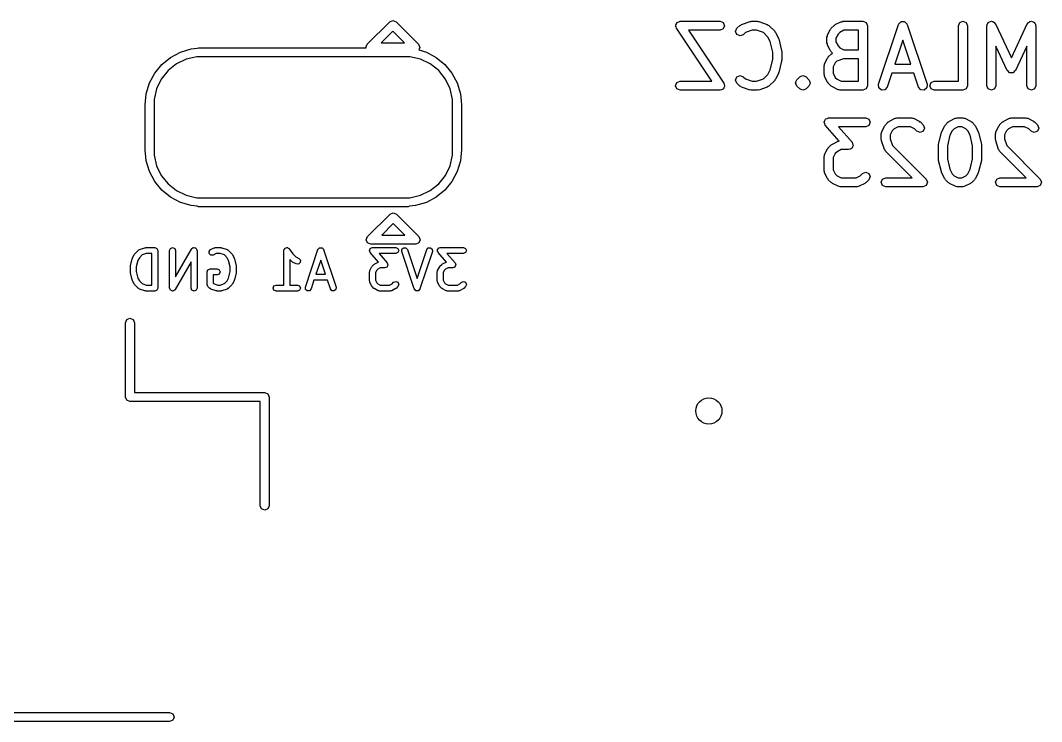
# Model space of a CAD drawing. Extents: x 3.9 to 4.98, y -3.16 to -2.45.
# Drawn here: x 4.438 to 4.975, y -3.163 to -2.795 of the extents above; entities that cross this region are included whole.
import ezdxf

# ---------------------------------------------------------------- set-up
doc = ezdxf.new("R2010")
doc.units = 0
doc.header["$MEASUREMENT"] = 0
doc.layers.add('BLACK', color=7, linetype='CONTINUOUS')

msp = doc.modelspace()

# ---------------------------------------------------------------- linework, layer by layer
at = {"layer": 'BLACK', "linetype": 'CONTINUOUS'}
for p, q in [((4.62058, -2.80738), (4.63239, -2.79557)), ((4.63239, -2.79557), (4.63406, -2.79488)), ((4.63406, -2.79488), (4.63573, -2.79557)), ((4.63573, -2.79557), (4.64754, -2.80738)), ((4.78255, -2.7977), (4.78265, -2.79747)), ((4.78282, -2.79833), (4.78255, -2.7977)), ((4.7826, -2.79723), (4.78298, -2.79666)), ((4.78265, -2.79747), (4.7826, -2.79723)), ((4.78295, -2.79901), (4.78282, -2.79833)), ((4.8015, -2.82683), (4.78295, -2.79901)), ((4.78298, -2.79666), (4.78325, -2.79602)), ((4.78325, -2.79602), (4.78347, -2.79593)), ((4.78347, -2.79593), (4.78361, -2.79573)), ((4.78361, -2.79573), (4.78428, -2.7956)), ((4.78428, -2.7956), (4.78492, -2.79533)), ((4.78492, -2.79533), (4.80591, -2.79533)), ((4.80591, -2.79533), (4.80758, -2.79602)), ((4.80758, -2.79937), (4.80591, -2.80006)), ((4.80758, -2.79602), (4.80828, -2.7977)), ((4.80828, -2.7977), (4.80758, -2.79937)), ((4.81405, -2.80069), (4.81474, -2.79902)), ((4.81474, -2.79902), (4.81624, -2.79752)), ((4.81624, -2.79752), (4.81675, -2.79731)), ((4.81675, -2.79731), (4.81716, -2.79695)), ((4.81716, -2.79695), (4.82166, -2.79545)), ((4.82166, -2.79545), (4.82205, -2.79548)), ((4.82205, -2.79548), (4.82241, -2.79533)), ((4.82241, -2.79533), (4.82541, -2.79533)), ((4.82541, -2.79533), (4.82577, -2.79548)), ((4.82577, -2.79548), (4.82616, -2.79545)), ((4.82616, -2.79545), (4.83066, -2.79695)), ((4.83066, -2.79695), (4.83107, -2.79731)), ((4.83107, -2.79731), (4.83158, -2.79752)), ((4.83158, -2.79752), (4.83458, -2.80052)), ((4.86229, -2.80264), (4.86379, -2.79964)), ((4.86379, -2.79964), (4.86409, -2.79938)), ((4.86409, -2.79938), (4.86424, -2.79902)), ((4.86424, -2.79902), (4.86574, -2.79752)), ((4.86574, -2.79752), (4.86609, -2.79738)), ((4.86609, -2.79738), (4.86635, -2.79708)), ((4.86635, -2.79708), (4.86935, -2.79558)), ((4.86935, -2.79558), (4.8699, -2.79554)), ((4.8699, -2.79554), (4.87041, -2.79533)), ((4.87041, -2.79533), (4.8809, -2.79533)), ((4.8809, -2.79533), (4.88257, -2.79602)), ((4.88257, -2.79602), (4.88327, -2.7977)), ((4.88327, -2.7977), (4.88327, -2.82919)), ((4.88916, -2.82844), (4.89966, -2.79695)), ((4.89966, -2.79695), (4.89978, -2.79681)), ((4.89978, -2.79681), (4.89979, -2.79664)), ((4.89979, -2.79664), (4.90035, -2.79615)), ((4.90035, -2.79615), (4.90084, -2.79558)), ((4.90084, -2.79558), (4.90102, -2.79557)), ((4.90102, -2.79557), (4.90115, -2.79545)), ((4.90115, -2.79545), (4.9019, -2.79551)), ((4.9019, -2.79551), (4.90265, -2.79545)), ((4.90265, -2.79545), (4.90278, -2.79557)), ((4.90278, -2.79557), (4.90296, -2.79558)), ((4.90296, -2.79558), (4.90345, -2.79615)), ((4.90345, -2.79615), (4.90401, -2.79664)), ((4.90401, -2.79664), (4.90403, -2.79681)), ((4.90403, -2.79681), (4.90414, -2.79695)), ((4.90414, -2.79695), (4.91464, -2.82844)), ((4.93104, -2.7977), (4.93173, -2.79602)), ((4.93104, -2.82683), (4.93104, -2.7977)), ((4.93173, -2.79602), (4.9334, -2.79533)), ((4.9334, -2.79533), (4.93507, -2.79602)), ((4.93507, -2.79602), (4.93576, -2.7977)), ((4.93576, -2.7977), (4.93576, -2.82919)), ((4.94603, -2.7977), (4.94619, -2.79731)), ((4.94603, -2.82919), (4.94603, -2.7977)), ((4.94618, -2.79689), (4.94653, -2.7965)), ((4.94619, -2.79731), (4.94618, -2.79689)), ((4.94653, -2.7965), (4.94673, -2.79602)), ((4.94673, -2.79602), (4.94711, -2.79586)), ((4.94711, -2.79586), (4.9474, -2.79555)), ((4.9474, -2.79555), (4.94792, -2.79553)), ((4.94792, -2.79553), (4.9484, -2.79533)), ((4.9484, -2.79533), (4.94878, -2.79549)), ((4.94878, -2.79549), (4.9492, -2.79548)), ((4.9492, -2.79548), (4.94959, -2.79583)), ((4.94959, -2.79583), (4.95007, -2.79602)), ((4.95007, -2.79602), (4.95023, -2.79641)), ((4.95023, -2.79641), (4.95054, -2.7967)), ((4.95054, -2.7967), (4.95889, -2.81461)), ((4.95889, -2.81461), (4.96725, -2.7967)), ((4.96725, -2.7967), (4.96756, -2.79641)), ((4.96756, -2.79641), (4.96772, -2.79602)), ((4.96772, -2.79602), (4.9682, -2.79583)), ((4.9682, -2.79583), (4.96859, -2.79548)), ((4.96859, -2.79548), (4.969, -2.79549)), ((4.969, -2.79549), (4.96939, -2.79533)), ((4.96939, -2.79533), (4.96987, -2.79553)), ((4.96987, -2.79553), (4.97039, -2.79555)), ((4.97039, -2.79555), (4.97068, -2.79586)), ((4.97068, -2.79586), (4.97106, -2.79602)), ((4.97106, -2.79602), (4.97126, -2.7965)), ((4.97126, -2.7965), (4.97161, -2.79689)), ((4.97161, -2.79689), (4.97159, -2.79731)), ((4.97159, -2.79731), (4.97175, -2.7977)), ((4.97175, -2.7977), (4.97175, -2.82919)), ((4.63406, -2.80058), (4.62795, -2.80669)), ((4.64017, -2.80669), (4.63406, -2.80058)), ((4.80591, -2.80006), (4.78933, -2.80006)), ((4.78933, -2.80006), (4.80788, -2.82788)), ((4.81474, -2.80236), (4.81405, -2.80069)), ((4.81641, -2.80306), (4.81474, -2.80236)), ((4.81808, -2.80237), (4.81641, -2.80306)), ((4.81919, -2.80126), (4.81808, -2.80237)), ((4.82279, -2.80006), (4.81919, -2.80126)), ((4.82503, -2.80006), (4.82279, -2.80006)), ((4.82863, -2.80126), (4.82503, -2.80006)), ((4.83097, -2.80359), (4.82863, -2.80126)), ((4.83218, -2.80602), (4.83097, -2.80359)), ((4.83458, -2.80052), (4.83473, -2.80088)), ((4.83473, -2.80088), (4.83502, -2.80114)), ((4.83502, -2.80114), (4.83652, -2.80414)), ((4.83652, -2.80414), (4.83654, -2.80441)), ((4.83654, -2.80441), (4.8367, -2.80462)), ((4.8367, -2.80462), (4.8382, -2.81062)), ((4.86204, -2.80369), (4.86225, -2.80319)), ((4.86204, -2.80669), (4.86204, -2.80369)), ((4.86225, -2.80319), (4.86229, -2.80264)), ((4.86785, -2.80209), (4.86677, -2.80425)), ((4.86677, -2.80425), (4.86677, -2.80614)), ((4.8688, -2.80114), (4.86785, -2.80209)), ((4.87096, -2.80006), (4.8688, -2.80114)), ((4.87854, -2.80006), (4.87096, -2.80006)), ((4.87854, -2.81033), (4.87854, -2.80006)), ((4.5224, -2.81155), (4.52801, -2.80984)), ((4.52801, -2.80984), (4.53127, -2.80952)), ((4.53127, -2.80952), (4.53188, -2.80927)), ((4.53188, -2.80927), (4.61998, -2.80927)), ((4.61989, -2.80906), (4.62058, -2.80738)), ((4.61998, -2.80927), (4.61989, -2.80906)), ((4.62058, -2.80738), (4.62058, -2.80738)), ((4.62795, -2.80669), (4.64017, -2.80669)), ((4.64754, -2.80738), (4.64824, -2.80906)), ((4.64824, -2.80906), (4.6477, -2.81036)), ((4.6477, -2.81036), (4.6516, -2.81155)), ((4.83355, -2.81148), (4.83218, -2.80602)), ((4.86225, -2.8072), (4.86204, -2.80669)), ((4.86229, -2.80775), (4.86225, -2.8072)), ((4.86379, -2.81075), (4.86229, -2.80775)), ((4.86677, -2.80614), (4.86785, -2.80829)), ((4.86785, -2.80829), (4.8688, -2.80925)), ((4.8688, -2.80925), (4.87096, -2.81033)), ((4.87096, -2.81033), (4.87854, -2.81033)), ((4.9019, -2.80517), (4.89768, -2.81783)), ((4.90612, -2.81783), (4.9019, -2.80517)), ((4.95675, -2.82119), (4.95076, -2.80834)), ((4.95076, -2.80834), (4.95076, -2.82919)), ((4.96703, -2.80834), (4.96103, -2.82119)), ((4.96703, -2.82919), (4.96703, -2.80834)), ((4.51269, -2.81803), (4.51723, -2.81431)), ((4.51723, -2.81431), (4.5224, -2.81155)), ((4.52548, -2.81526), (4.52036, -2.81772)), ((4.53101, -2.81399), (4.52548, -2.81526)), ((4.53385, -2.81399), (4.53101, -2.81399)), ((4.64015, -2.81399), (4.53385, -2.81399)), ((4.64299, -2.81399), (4.64015, -2.81399)), ((4.64852, -2.81526), (4.64299, -2.81399)), ((4.65364, -2.81772), (4.64852, -2.81526)), ((4.6516, -2.81155), (4.65677, -2.81431)), ((4.65677, -2.81431), (4.66131, -2.81803)), ((4.83218, -2.82087), (4.83355, -2.8154)), ((4.83355, -2.8154), (4.83355, -2.81148)), ((4.8382, -2.81062), (4.83816, -2.81092)), ((4.83816, -2.81092), (4.83827, -2.81119)), ((4.83827, -2.81569), (4.83816, -2.81597)), ((4.83827, -2.81119), (4.83827, -2.81569)), ((4.86079, -2.81764), (4.86229, -2.81464)), ((4.86229, -2.81464), (4.86259, -2.81438)), ((4.86259, -2.81438), (4.86274, -2.81402)), ((4.86274, -2.81402), (4.86424, -2.81252)), ((4.86409, -2.811), (4.86379, -2.81075)), ((4.86424, -2.81136), (4.86409, -2.811)), ((4.86498, -2.81211), (4.86424, -2.81136)), ((4.86424, -2.81252), (4.86474, -2.81231)), ((4.86474, -2.81231), (4.86498, -2.81211)), ((4.87079, -2.81506), (4.86718, -2.81626)), ((4.87854, -2.81506), (4.87079, -2.81506)), ((4.87854, -2.82683), (4.87854, -2.81506)), ((4.50897, -2.82257), (4.51269, -2.81803)), ((4.52036, -2.81772), (4.51592, -2.82126)), ((4.65808, -2.82126), (4.65364, -2.81772)), ((4.66131, -2.81803), (4.66503, -2.82257)), ((4.83097, -2.82329), (4.83218, -2.82087)), ((4.8382, -2.81627), (4.8367, -2.82226)), ((4.83816, -2.81597), (4.8382, -2.81627)), ((4.86054, -2.81869), (4.86075, -2.81818)), ((4.86054, -2.82319), (4.86054, -2.81869)), ((4.86075, -2.81818), (4.86079, -2.81764)), ((4.86635, -2.81709), (4.86527, -2.81925)), ((4.86527, -2.81925), (4.86527, -2.82263)), ((4.86718, -2.81626), (4.86635, -2.81709)), ((4.89768, -2.81783), (4.90612, -2.81783)), ((4.95735, -2.82174), (4.95675, -2.82119)), ((4.96103, -2.82119), (4.96044, -2.82174)), ((4.50621, -2.82774), (4.50897, -2.82257)), ((4.51238, -2.8257), (4.50992, -2.83081)), ((4.51592, -2.82126), (4.51238, -2.8257)), ((4.66162, -2.8257), (4.65808, -2.82126)), ((4.66408, -2.83081), (4.66162, -2.8257)), ((4.66503, -2.82257), (4.66779, -2.82774)), ((4.81405, -2.82619), (4.81474, -2.82452)), ((4.81474, -2.82786), (4.81405, -2.82619)), ((4.81474, -2.82452), (4.81641, -2.82383)), ((4.81641, -2.82383), (4.81808, -2.82452)), ((4.81808, -2.82452), (4.81919, -2.82563)), ((4.81919, -2.82563), (4.82279, -2.82683)), ((4.82503, -2.82683), (4.82863, -2.82563)), ((4.82863, -2.82563), (4.83097, -2.82329)), ((4.83458, -2.82636), (4.83158, -2.82936)), ((4.83473, -2.826), (4.83458, -2.82636)), ((4.83502, -2.82575), (4.83473, -2.826)), ((4.83652, -2.82275), (4.83502, -2.82575)), ((4.83654, -2.82248), (4.83652, -2.82275)), ((4.8367, -2.82226), (4.83654, -2.82248)), ((4.84575, -2.8272), (4.84624, -2.82602)), ((4.84624, -2.82602), (4.84774, -2.82452)), ((4.84774, -2.82452), (4.84843, -2.82423)), ((4.84843, -2.82423), (4.84941, -2.82383)), ((4.84941, -2.82383), (4.85039, -2.82423)), ((4.85039, -2.82423), (4.85108, -2.82452)), ((4.85108, -2.82452), (4.85108, -2.82452)), ((4.85108, -2.82452), (4.85258, -2.82602)), ((4.85258, -2.82602), (4.85258, -2.82602)), ((4.85258, -2.82602), (4.85265, -2.82619)), ((4.85265, -2.82619), (4.85327, -2.82769)), ((4.86075, -2.8237), (4.86054, -2.82319)), ((4.86079, -2.82425), (4.86075, -2.8237)), ((4.86229, -2.82725), (4.86079, -2.82425)), ((4.86527, -2.82263), (4.86635, -2.82479)), ((4.86635, -2.82479), (4.8673, -2.82575)), ((4.8673, -2.82575), (4.86946, -2.82683)), ((4.8961, -2.82255), (4.89364, -2.82994)), ((4.9077, -2.82255), (4.8961, -2.82255)), ((4.91016, -2.82994), (4.9077, -2.82255)), ((4.9579, -2.82233), (4.95735, -2.82174)), ((4.95801, -2.82234), (4.9579, -2.82233)), ((4.95809, -2.82241), (4.95801, -2.82234)), ((4.95889, -2.82238), (4.95809, -2.82241)), ((4.9597, -2.82241), (4.95889, -2.82238)), ((4.95978, -2.82234), (4.9597, -2.82241)), ((4.95989, -2.82233), (4.95978, -2.82234)), ((4.96044, -2.82174), (4.95989, -2.82233)), ((4.5045, -2.83335), (4.50621, -2.82774)), ((4.50992, -2.83081), (4.50865, -2.83635)), ((4.66535, -2.83635), (4.66408, -2.83081)), ((4.66779, -2.82774), (4.6695, -2.83335)), ((4.78255, -2.82919), (4.78325, -2.82752)), ((4.78325, -2.83086), (4.78255, -2.82919)), ((4.78325, -2.82752), (4.78492, -2.82683)), ((4.78492, -2.83155), (4.78325, -2.83086)), ((4.78492, -2.82683), (4.8015, -2.82683)), ((4.80591, -2.83155), (4.78492, -2.83155)), ((4.80655, -2.83129), (4.80591, -2.83155)), ((4.80722, -2.83116), (4.80655, -2.83129)), ((4.80736, -2.83095), (4.80722, -2.83116)), ((4.80758, -2.83086), (4.80736, -2.83095)), ((4.80785, -2.83023), (4.80758, -2.83086)), ((4.80823, -2.82965), (4.80785, -2.83023)), ((4.80788, -2.82788), (4.80801, -2.82856)), ((4.80801, -2.82856), (4.80828, -2.82919)), ((4.80828, -2.82919), (4.80818, -2.82942)), ((4.80818, -2.82942), (4.80823, -2.82965)), ((4.81624, -2.82936), (4.81474, -2.82786)), ((4.81675, -2.82957), (4.81624, -2.82936)), ((4.81716, -2.82993), (4.81675, -2.82957)), ((4.82166, -2.83143), (4.81716, -2.82993)), ((4.82205, -2.8314), (4.82166, -2.83143)), ((4.82241, -2.83155), (4.82205, -2.8314)), ((4.82541, -2.83155), (4.82241, -2.83155)), ((4.82279, -2.82683), (4.82503, -2.82683)), ((4.82577, -2.8314), (4.82541, -2.83155)), ((4.82616, -2.83143), (4.82577, -2.8314)), ((4.83066, -2.82993), (4.82616, -2.83143)), ((4.83107, -2.82957), (4.83066, -2.82993)), ((4.83158, -2.82936), (4.83107, -2.82957)), ((4.84555, -2.82769), (4.84562, -2.82752)), ((4.84624, -2.82936), (4.84555, -2.82769)), ((4.84562, -2.82752), (4.84575, -2.8272)), ((4.84774, -2.83086), (4.84624, -2.82936)), ((4.84624, -2.82936), (4.84624, -2.82936)), ((4.84843, -2.83115), (4.84774, -2.83086)), ((4.84941, -2.83155), (4.84843, -2.83115)), ((4.85039, -2.83115), (4.84941, -2.83155)), ((4.85108, -2.83086), (4.85039, -2.83115)), ((4.85258, -2.82936), (4.85108, -2.83086)), ((4.85296, -2.82844), (4.85258, -2.82936)), ((4.85327, -2.82769), (4.85296, -2.82844)), ((4.86259, -2.8275), (4.86229, -2.82725)), ((4.86274, -2.82786), (4.86259, -2.8275)), ((4.86424, -2.82936), (4.86274, -2.82786)), ((4.86459, -2.82951), (4.86424, -2.82936)), ((4.86485, -2.8298), (4.86459, -2.82951)), ((4.86785, -2.8313), (4.86485, -2.8298)), ((4.8684, -2.83134), (4.86785, -2.8313)), ((4.86891, -2.83155), (4.8684, -2.83134)), ((4.8809, -2.83155), (4.86891, -2.83155)), ((4.86946, -2.82683), (4.87854, -2.82683)), ((4.88257, -2.83086), (4.8809, -2.83155)), ((4.88327, -2.82919), (4.88257, -2.83086)), ((4.88929, -2.83025), (4.88916, -2.82844)), ((4.89066, -2.83143), (4.88929, -2.83025)), ((4.89246, -2.8313), (4.89066, -2.83143)), ((4.89364, -2.82994), (4.89246, -2.8313)), ((4.91134, -2.8313), (4.91016, -2.82994)), ((4.91315, -2.83143), (4.91134, -2.8313)), ((4.91451, -2.83025), (4.91315, -2.83143)), ((4.91464, -2.82844), (4.91451, -2.83025)), ((4.91604, -2.82919), (4.91673, -2.82752)), ((4.91673, -2.83086), (4.91604, -2.82919)), ((4.91673, -2.82752), (4.9184, -2.82683)), ((4.9184, -2.83155), (4.91673, -2.83086)), ((4.9184, -2.82683), (4.93104, -2.82683)), ((4.9334, -2.83155), (4.9184, -2.83155)), ((4.93507, -2.83086), (4.9334, -2.83155)), ((4.93576, -2.82919), (4.93507, -2.83086)), ((4.94673, -2.83086), (4.94603, -2.82919)), ((4.9484, -2.83155), (4.94673, -2.83086)), ((4.95007, -2.83086), (4.9484, -2.83155)), ((4.95076, -2.82919), (4.95007, -2.83086)), ((4.96772, -2.83086), (4.96703, -2.82919)), ((4.96939, -2.83155), (4.96772, -2.83086)), ((4.97106, -2.83086), (4.96939, -2.83155)), ((4.97175, -2.82919), (4.97106, -2.83086)), ((4.50393, -2.83919), (4.5045, -2.83335)), ((4.50865, -2.83635), (4.50865, -2.83919)), ((4.66535, -2.83919), (4.66535, -2.83635)), ((4.6695, -2.83335), (4.67007, -2.83919)), ((4.50393, -2.86281), (4.50393, -2.83919)), ((4.50393, -2.83919), (4.50393, -2.83919)), ((4.50865, -2.83919), (4.50865, -2.83919)), ((4.50865, -2.83919), (4.50865, -2.86281)), ((4.66535, -2.86281), (4.66535, -2.83919)), ((4.67007, -2.83919), (4.67007, -2.83919)), ((4.67007, -2.83919), (4.67007, -2.86281)), ((4.86055, -2.84825), (4.86092, -2.8475)), ((4.86092, -2.8475), (4.86124, -2.84673)), ((4.86124, -2.84673), (4.86131, -2.8467)), ((4.86131, -2.8467), (4.86135, -2.84663)), ((4.86135, -2.84663), (4.86214, -2.84636)), ((4.86214, -2.84636), (4.86291, -2.84604)), ((4.86291, -2.84604), (4.8824, -2.84604)), ((4.8824, -2.84604), (4.88407, -2.84673)), ((4.88407, -2.84673), (4.88477, -2.8484)), ((4.89459, -2.84808), (4.89485, -2.84779)), ((4.89485, -2.84779), (4.89785, -2.84629)), ((4.89785, -2.84629), (4.89839, -2.84625)), ((4.89839, -2.84625), (4.8989, -2.84604)), ((4.8989, -2.84604), (4.9064, -2.84604)), ((4.9064, -2.84604), (4.90691, -2.84625)), ((4.90691, -2.84625), (4.90746, -2.84629)), ((4.90746, -2.84629), (4.91046, -2.84779)), ((4.91046, -2.84779), (4.91071, -2.84808)), ((4.92609, -2.84808), (4.92634, -2.84779)), ((4.92634, -2.84779), (4.92934, -2.84629)), ((4.92934, -2.84629), (4.92989, -2.84625)), ((4.92989, -2.84625), (4.9304, -2.84604)), ((4.9304, -2.84604), (4.9334, -2.84604)), ((4.9334, -2.84604), (4.93391, -2.84625)), ((4.93391, -2.84625), (4.93445, -2.84629)), ((4.93445, -2.84629), (4.93745, -2.84779)), ((4.93745, -2.84779), (4.93771, -2.84808)), ((4.95458, -2.84808), (4.95484, -2.84779)), ((4.95484, -2.84779), (4.95784, -2.84629)), ((4.95784, -2.84629), (4.95839, -2.84625)), ((4.95839, -2.84625), (4.95889, -2.84604)), ((4.95889, -2.84604), (4.96639, -2.84604)), ((4.96639, -2.84604), (4.9669, -2.84625)), ((4.9669, -2.84625), (4.96745, -2.84629)), ((4.96745, -2.84629), (4.97045, -2.84779)), ((4.97045, -2.84779), (4.9707, -2.84808)), ((4.86054, -2.8484), (4.86058, -2.84833)), ((4.86086, -2.84917), (4.86054, -2.8484)), ((4.86058, -2.84833), (4.86055, -2.84825)), ((4.86113, -2.84996), (4.86086, -2.84917)), ((4.86838, -2.85825), (4.86113, -2.84996)), ((4.8824, -2.85077), (4.86811, -2.85077)), ((4.86811, -2.85077), (4.87518, -2.85885)), ((4.88407, -2.85007), (4.8824, -2.85077)), ((4.88477, -2.8484), (4.88407, -2.85007)), ((4.89075, -2.8539), (4.89079, -2.85335)), ((4.89079, -2.85335), (4.89229, -2.85035)), ((4.89229, -2.85035), (4.89258, -2.85009)), ((4.89258, -2.85009), (4.89273, -2.84973)), ((4.89273, -2.84973), (4.89423, -2.84823)), ((4.89423, -2.84823), (4.89459, -2.84808)), ((4.89634, -2.8528), (4.89526, -2.85496)), ((4.8973, -2.85184), (4.89634, -2.8528)), ((4.89946, -2.85077), (4.8973, -2.85184)), ((4.90584, -2.85077), (4.89946, -2.85077)), ((4.908, -2.85184), (4.90584, -2.85077)), ((4.90923, -2.85307), (4.908, -2.85184)), ((4.9109, -2.85377), (4.90923, -2.85307)), ((4.91071, -2.84808), (4.91107, -2.84823)), ((4.91257, -2.85307), (4.9109, -2.85377)), ((4.91107, -2.84823), (4.91257, -2.84973)), ((4.91257, -2.84973), (4.91326, -2.8514)), ((4.91326, -2.8514), (4.91257, -2.85307)), ((4.92227, -2.85361), (4.92229, -2.85335)), ((4.92229, -2.85335), (4.92379, -2.85035)), ((4.92379, -2.85035), (4.92408, -2.85009)), ((4.92408, -2.85009), (4.92423, -2.84973)), ((4.92423, -2.84973), (4.92573, -2.84823)), ((4.92573, -2.84823), (4.92609, -2.84808)), ((4.92784, -2.8528), (4.92663, -2.85523)), ((4.9288, -2.85184), (4.92784, -2.8528)), ((4.93096, -2.85077), (4.9288, -2.85184)), ((4.93284, -2.85077), (4.93096, -2.85077)), ((4.935, -2.85184), (4.93284, -2.85077)), ((4.93596, -2.8528), (4.935, -2.85184)), ((4.93717, -2.85523), (4.93596, -2.8528)), ((4.93771, -2.84808), (4.93807, -2.84823)), ((4.93807, -2.84823), (4.93957, -2.84973)), ((4.93957, -2.84973), (4.93972, -2.85009)), ((4.93972, -2.85009), (4.94001, -2.85035)), ((4.94001, -2.85035), (4.94151, -2.85335)), ((4.94151, -2.85335), (4.94153, -2.85361)), ((4.95074, -2.8539), (4.95078, -2.85335)), ((4.95078, -2.85335), (4.95228, -2.85035)), ((4.95228, -2.85035), (4.95258, -2.85009)), ((4.95258, -2.85009), (4.95272, -2.84973)), ((4.95272, -2.84973), (4.95422, -2.84823)), ((4.95422, -2.84823), (4.95458, -2.84808)), ((4.95634, -2.8528), (4.95526, -2.85496)), ((4.95729, -2.85184), (4.95634, -2.8528)), ((4.95945, -2.85077), (4.95729, -2.85184)), ((4.96584, -2.85077), (4.95945, -2.85077)), ((4.96799, -2.85184), (4.96584, -2.85077)), ((4.96922, -2.85307), (4.96799, -2.85184)), ((4.97089, -2.85377), (4.96922, -2.85307)), ((4.9707, -2.84808), (4.97106, -2.84823)), ((4.97256, -2.85307), (4.97089, -2.85377)), ((4.97106, -2.84823), (4.97256, -2.84973)), ((4.97256, -2.84973), (4.97325, -2.8514)), ((4.97325, -2.8514), (4.97256, -2.85307)), ((4.86485, -2.85979), (4.86785, -2.85829)), ((4.86785, -2.85829), (4.86838, -2.85825)), ((4.89054, -2.8544), (4.89075, -2.8539)), ((4.89054, -2.8574), (4.89054, -2.8544)), ((4.89069, -2.85776), (4.89054, -2.8574)), ((4.89066, -2.85815), (4.89069, -2.85776)), ((4.89216, -2.86265), (4.89066, -2.85815)), ((4.89526, -2.85496), (4.89526, -2.85702)), ((4.89526, -2.85702), (4.89647, -2.86063)), ((4.92061, -2.85983), (4.92211, -2.85383)), ((4.92211, -2.85383), (4.92227, -2.85361)), ((4.92663, -2.85523), (4.92526, -2.86069)), ((4.93853, -2.86069), (4.93717, -2.85523)), ((4.94153, -2.85361), (4.94169, -2.85383)), ((4.94169, -2.85383), (4.94319, -2.85983)), ((4.95053, -2.8544), (4.95074, -2.8539)), ((4.95053, -2.8574), (4.95053, -2.8544)), ((4.95068, -2.85776), (4.95053, -2.8574)), ((4.95065, -2.85815), (4.95068, -2.85776)), ((4.95215, -2.86265), (4.95065, -2.85815)), ((4.95526, -2.85496), (4.95526, -2.85702)), ((4.95526, -2.85702), (4.95646, -2.86063)), ((4.5045, -2.86865), (4.50393, -2.86281)), ((4.50865, -2.86281), (4.50865, -2.86565)), ((4.66535, -2.86565), (4.66535, -2.86281)), ((4.67007, -2.86281), (4.6695, -2.86865)), ((4.86079, -2.86535), (4.86229, -2.86235)), ((4.86229, -2.86235), (4.86259, -2.86209)), ((4.86259, -2.86209), (4.86274, -2.86173)), ((4.86274, -2.86173), (4.86424, -2.86023)), ((4.86424, -2.86023), (4.86459, -2.86008)), ((4.86459, -2.86008), (4.86485, -2.85979)), ((4.8673, -2.86384), (4.86635, -2.8648)), ((4.86946, -2.86276), (4.8673, -2.86384)), ((4.8734, -2.86276), (4.86946, -2.86276)), ((4.87417, -2.86245), (4.8734, -2.86276)), ((4.87496, -2.86218), (4.87417, -2.86245)), ((4.875, -2.8621), (4.87496, -2.86218)), ((4.87508, -2.86207), (4.875, -2.8621)), ((4.87539, -2.8613), (4.87508, -2.86207)), ((4.87518, -2.85885), (4.87545, -2.85963)), ((4.87576, -2.86056), (4.87539, -2.8613)), ((4.87545, -2.85963), (4.87577, -2.8604)), ((4.87577, -2.8604), (4.87573, -2.86048)), ((4.87573, -2.86048), (4.87576, -2.86056)), ((4.89252, -2.86306), (4.89216, -2.86265)), ((4.89273, -2.86357), (4.89252, -2.86306)), ((4.9067, -2.87754), (4.89273, -2.86357)), ((4.89647, -2.86063), (4.91407, -2.87823)), ((4.92054, -2.8604), (4.92065, -2.86013)), ((4.92054, -2.8679), (4.92054, -2.8604)), ((4.92065, -2.86013), (4.92061, -2.85983)), ((4.92526, -2.86069), (4.92526, -2.86761)), ((4.93853, -2.86761), (4.93853, -2.86069)), ((4.94319, -2.85983), (4.94314, -2.86013)), ((4.94314, -2.86013), (4.94326, -2.8604)), ((4.94326, -2.8604), (4.94326, -2.8679)), ((4.95251, -2.86306), (4.95215, -2.86265)), ((4.95272, -2.86357), (4.95251, -2.86306)), ((4.96669, -2.87754), (4.95272, -2.86357)), ((4.95646, -2.86063), (4.97406, -2.87823)), ((4.50621, -2.87426), (4.5045, -2.86865)), ((4.50865, -2.86565), (4.50992, -2.87119)), ((4.66408, -2.87119), (4.66535, -2.86565)), ((4.6695, -2.86865), (4.66779, -2.87426)), ((4.86054, -2.8664), (4.86075, -2.86589)), ((4.86054, -2.8739), (4.86054, -2.8664)), ((4.86075, -2.86589), (4.86079, -2.86535)), ((4.86635, -2.8648), (4.86527, -2.86696)), ((4.86527, -2.86696), (4.86527, -2.87334)), ((4.92065, -2.86818), (4.92054, -2.8679)), ((4.92061, -2.86847), (4.92065, -2.86818)), ((4.92211, -2.87447), (4.92061, -2.86847)), ((4.92526, -2.86761), (4.92663, -2.87308)), ((4.93717, -2.87308), (4.93853, -2.86761)), ((4.94319, -2.86847), (4.94169, -2.87447)), ((4.94326, -2.8679), (4.94314, -2.86818)), ((4.94314, -2.86818), (4.94319, -2.86847)), ((4.50897, -2.87943), (4.50621, -2.87426)), ((4.50992, -2.87119), (4.51238, -2.8763)), ((4.66162, -2.8763), (4.66408, -2.87119)), ((4.66779, -2.87426), (4.66503, -2.87943)), ((4.86075, -2.87441), (4.86054, -2.8739)), ((4.86079, -2.87496), (4.86075, -2.87441)), ((4.86527, -2.87334), (4.86635, -2.8755)), ((4.88073, -2.87523), (4.8824, -2.87454)), ((4.8824, -2.87454), (4.88407, -2.87523)), ((4.92227, -2.87469), (4.92211, -2.87447)), ((4.92229, -2.87496), (4.92227, -2.87469)), ((4.92663, -2.87308), (4.92784, -2.8755)), ((4.93596, -2.8755), (4.93717, -2.87308)), ((4.94153, -2.87469), (4.94151, -2.87496)), ((4.94169, -2.87447), (4.94153, -2.87469)), ((4.51269, -2.88397), (4.50897, -2.87943)), ((4.51238, -2.8763), (4.51592, -2.88074)), ((4.65808, -2.88074), (4.66162, -2.8763)), ((4.66503, -2.87943), (4.66131, -2.88397)), ((4.86229, -2.87796), (4.86079, -2.87496)), ((4.86259, -2.87821), (4.86229, -2.87796)), ((4.86274, -2.87857), (4.86259, -2.87821)), ((4.86424, -2.88007), (4.86274, -2.87857)), ((4.86459, -2.88022), (4.86424, -2.88007)), ((4.86485, -2.88051), (4.86459, -2.88022)), ((4.86635, -2.8755), (4.8673, -2.87646)), ((4.8673, -2.87646), (4.86946, -2.87754)), ((4.86946, -2.87754), (4.87735, -2.87754)), ((4.87735, -2.87754), (4.8795, -2.87646)), ((4.8795, -2.87646), (4.88073, -2.87523)), ((4.88221, -2.88022), (4.88196, -2.88051)), ((4.88257, -2.88007), (4.88221, -2.88022)), ((4.88407, -2.87857), (4.88257, -2.88007)), ((4.88407, -2.87523), (4.88477, -2.8769)), ((4.88477, -2.8769), (4.88407, -2.87857)), ((4.89054, -2.8799), (4.89123, -2.87823)), ((4.89123, -2.88157), (4.89054, -2.8799)), ((4.89123, -2.87823), (4.8929, -2.87754)), ((4.8929, -2.87754), (4.9067, -2.87754)), ((4.91407, -2.87823), (4.91476, -2.8799)), ((4.91476, -2.8799), (4.91407, -2.88157)), ((4.92379, -2.87796), (4.92229, -2.87496)), ((4.92408, -2.87821), (4.92379, -2.87796)), ((4.92423, -2.87857), (4.92408, -2.87821)), ((4.92573, -2.88007), (4.92423, -2.87857)), ((4.92609, -2.88022), (4.92573, -2.88007)), ((4.92634, -2.88051), (4.92609, -2.88022)), ((4.92784, -2.8755), (4.9288, -2.87646)), ((4.9288, -2.87646), (4.93096, -2.87754)), ((4.93096, -2.87754), (4.93284, -2.87754)), ((4.93284, -2.87754), (4.935, -2.87646)), ((4.935, -2.87646), (4.93596, -2.8755)), ((4.93771, -2.88022), (4.93745, -2.88051)), ((4.93807, -2.88007), (4.93771, -2.88022)), ((4.93957, -2.87857), (4.93807, -2.88007)), ((4.93972, -2.87821), (4.93957, -2.87857)), ((4.94001, -2.87796), (4.93972, -2.87821)), ((4.94151, -2.87496), (4.94001, -2.87796)), ((4.95053, -2.8799), (4.95122, -2.87823)), ((4.95122, -2.88157), (4.95053, -2.8799)), ((4.95122, -2.87823), (4.95289, -2.87754)), ((4.95289, -2.87754), (4.96669, -2.87754)), ((4.97406, -2.87823), (4.97475, -2.8799)), ((4.97475, -2.8799), (4.97406, -2.88157)), ((4.51723, -2.88769), (4.51269, -2.88397)), ((4.51592, -2.88074), (4.52036, -2.88428)), ((4.52036, -2.88428), (4.52548, -2.88674)), ((4.64852, -2.88674), (4.65364, -2.88428)), ((4.65364, -2.88428), (4.65808, -2.88074)), ((4.66131, -2.88397), (4.65677, -2.88769)), ((4.86785, -2.88201), (4.86485, -2.88051)), ((4.8684, -2.88205), (4.86785, -2.88201)), ((4.86891, -2.88226), (4.8684, -2.88205)), ((4.8779, -2.88226), (4.86891, -2.88226)), ((4.87841, -2.88205), (4.8779, -2.88226)), ((4.87896, -2.88201), (4.87841, -2.88205)), ((4.88196, -2.88051), (4.87896, -2.88201)), ((4.8929, -2.88226), (4.89123, -2.88157)), ((4.9124, -2.88226), (4.8929, -2.88226)), ((4.91407, -2.88157), (4.9124, -2.88226)), ((4.92934, -2.88201), (4.92634, -2.88051)), ((4.92989, -2.88205), (4.92934, -2.88201)), ((4.9304, -2.88226), (4.92989, -2.88205)), ((4.9334, -2.88226), (4.9304, -2.88226)), ((4.93391, -2.88205), (4.9334, -2.88226)), ((4.93445, -2.88201), (4.93391, -2.88205)), ((4.93745, -2.88051), (4.93445, -2.88201)), ((4.95289, -2.88226), (4.95122, -2.88157)), ((4.97239, -2.88226), (4.95289, -2.88226)), ((4.97406, -2.88157), (4.97239, -2.88226)), ((4.5224, -2.89045), (4.51723, -2.88769)), ((4.52801, -2.89216), (4.5224, -2.89045)), ((4.52548, -2.88674), (4.53101, -2.88801)), ((4.53101, -2.88801), (4.53188, -2.88801)), ((4.53188, -2.88801), (4.64212, -2.88801)), ((4.64212, -2.88801), (4.64299, -2.88801)), ((4.64299, -2.88801), (4.64852, -2.88674)), ((4.6516, -2.89045), (4.64599, -2.89216)), ((4.65677, -2.88769), (4.6516, -2.89045)), ((4.53127, -2.89248), (4.52801, -2.89216)), ((4.53188, -2.89273), (4.53127, -2.89248)), ((4.53385, -2.89273), (4.53188, -2.89273)), ((4.64015, -2.89273), (4.53385, -2.89273)), ((4.63257, -2.89657), (4.63424, -2.89588)), ((4.63424, -2.89588), (4.63591, -2.89657)), ((4.64212, -2.89273), (4.64015, -2.89273)), ((4.64273, -2.89248), (4.64212, -2.89273)), ((4.64599, -2.89216), (4.64273, -2.89248)), ((4.62076, -2.90838), (4.63257, -2.89657)), ((4.63424, -2.90158), (4.62814, -2.90769)), ((4.64035, -2.90769), (4.63424, -2.90158)), ((4.63591, -2.89657), (4.64773, -2.90838)), ((4.62007, -2.91006), (4.62076, -2.90838)), ((4.62076, -2.91173), (4.62007, -2.91006)), ((4.62076, -2.90838), (4.62076, -2.90838)), ((4.62243, -2.91242), (4.62076, -2.91173)), ((4.62814, -2.90769), (4.64035, -2.90769)), ((4.64773, -2.91173), (4.64606, -2.91242)), ((4.64773, -2.90838), (4.64842, -2.91006)), ((4.64842, -2.91006), (4.64773, -2.91173)), ((4.49817, -2.91785), (4.49836, -2.91768)), ((4.49836, -2.91768), (4.49846, -2.91744)), ((4.49846, -2.91744), (4.50034, -2.91557)), ((4.50034, -2.91557), (4.50067, -2.91543)), ((4.50067, -2.91543), (4.50095, -2.91519)), ((4.50095, -2.91519), (4.50376, -2.91425)), ((4.50452, -2.91732), (4.5023, -2.91806)), ((4.50376, -2.91425), (4.50402, -2.91427)), ((4.50402, -2.91427), (4.50426, -2.91417)), ((4.50426, -2.91417), (4.50895, -2.91417)), ((4.50737, -2.91732), (4.50452, -2.91732)), ((4.50737, -2.93385), (4.50737, -2.91732)), ((4.50895, -2.91417), (4.51006, -2.91463)), ((4.51006, -2.91463), (4.51052, -2.91574)), ((4.51052, -2.91574), (4.51052, -2.93543)), ((4.51675, -2.91574), (4.51721, -2.91463)), ((4.51675, -2.93543), (4.51675, -2.91574)), ((4.51721, -2.91463), (4.51832, -2.91417)), ((4.51832, -2.91417), (4.51944, -2.91463)), ((4.51944, -2.91463), (4.5199, -2.91574)), ((4.5199, -2.9295), (4.5282, -2.91496)), ((4.5199, -2.91574), (4.5199, -2.9295)), ((4.5282, -2.91496), (4.52837, -2.91483)), ((4.52837, -2.91483), (4.52846, -2.91463)), ((4.52846, -2.91463), (4.52883, -2.91447)), ((4.52883, -2.91447), (4.52916, -2.91422)), ((4.52916, -2.91422), (4.52937, -2.91425)), ((4.52937, -2.91425), (4.52957, -2.91417)), ((4.52957, -2.91417), (4.52995, -2.91432)), ((4.52995, -2.91432), (4.53035, -2.91437)), ((4.53035, -2.91437), (4.53048, -2.91455)), ((4.53048, -2.91455), (4.53068, -2.91463)), ((4.53068, -2.91463), (4.53084, -2.91501)), ((4.53084, -2.91501), (4.53109, -2.91533)), ((4.53109, -2.91533), (4.53106, -2.91554)), ((4.53106, -2.91554), (4.53115, -2.91574)), ((4.53115, -2.91574), (4.53115, -2.93543)), ((4.53745, -2.91618), (4.53824, -2.91527)), ((4.53754, -2.91738), (4.53745, -2.91618)), ((4.53845, -2.91817), (4.53754, -2.91738)), ((4.53824, -2.91527), (4.54012, -2.91433)), ((4.54119, -2.91732), (4.53965, -2.91809)), ((4.54012, -2.91433), (4.54048, -2.91431)), ((4.54048, -2.91431), (4.54082, -2.91417)), ((4.54082, -2.91417), (4.54363, -2.91417)), ((4.54338, -2.91732), (4.54119, -2.91732)), ((4.54559, -2.91806), (4.54338, -2.91732)), ((4.54363, -2.91417), (4.54387, -2.91427)), ((4.54387, -2.91427), (4.54413, -2.91425)), ((4.54413, -2.91425), (4.54694, -2.91519)), ((4.54694, -2.91519), (4.54722, -2.91543)), ((4.54722, -2.91543), (4.54756, -2.91557)), ((4.54756, -2.91557), (4.54943, -2.91744)), ((4.54943, -2.91744), (4.54953, -2.91768)), ((4.54953, -2.91768), (4.54973, -2.91785)), ((4.57674, -2.91574), (4.5768, -2.91559)), ((4.57674, -2.93385), (4.57674, -2.91574)), ((4.57677, -2.91543), (4.57703, -2.91505)), ((4.5768, -2.91559), (4.57677, -2.91543)), ((4.57703, -2.91505), (4.5772, -2.91463)), ((4.5772, -2.91463), (4.57735, -2.91457)), ((4.57735, -2.91457), (4.57744, -2.91443)), ((4.57744, -2.91443), (4.57789, -2.91434)), ((4.57789, -2.91434), (4.57831, -2.91417)), ((4.57831, -2.91417), (4.57846, -2.91423)), ((4.57846, -2.91423), (4.57862, -2.9142)), ((4.57862, -2.9142), (4.579, -2.91445)), ((4.579, -2.91445), (4.57943, -2.91463)), ((4.57943, -2.91463), (4.57949, -2.91478)), ((4.57949, -2.91478), (4.57963, -2.91487)), ((4.57963, -2.91487), (4.58141, -2.91755)), ((4.58141, -2.91755), (4.583, -2.91913)), ((4.58807, -2.93493), (4.59463, -2.91524)), ((4.59463, -2.91524), (4.59471, -2.91516)), ((4.59471, -2.91516), (4.59472, -2.91504)), ((4.59472, -2.91504), (4.59509, -2.91471)), ((4.59509, -2.91471), (4.59542, -2.91433)), ((4.59542, -2.91433), (4.59554, -2.91433)), ((4.59554, -2.91433), (4.59563, -2.91425)), ((4.59563, -2.91425), (4.59613, -2.91428)), ((4.59613, -2.91428), (4.59662, -2.91425)), ((4.59662, -2.91425), (4.59671, -2.91433)), ((4.59671, -2.91433), (4.59683, -2.91433)), ((4.59683, -2.91433), (4.59716, -2.91471)), ((4.59716, -2.91471), (4.59753, -2.91504)), ((4.59753, -2.91504), (4.59754, -2.91516)), ((4.59754, -2.91516), (4.59762, -2.91524)), ((4.59762, -2.91524), (4.60418, -2.93493)), ((4.62173, -2.91574), (4.62176, -2.91569)), ((4.62195, -2.91625), (4.62173, -2.91574)), ((4.62174, -2.91564), (4.62198, -2.91514)), ((4.62176, -2.91569), (4.62174, -2.91564)), ((4.62212, -2.91678), (4.62195, -2.91625)), ((4.62198, -2.91514), (4.6222, -2.91463)), ((4.62653, -2.92182), (4.62212, -2.91678)), ((4.6222, -2.91463), (4.62225, -2.91461)), ((4.62225, -2.91461), (4.62227, -2.91456)), ((4.62227, -2.91456), (4.6228, -2.91438)), ((4.64606, -2.91242), (4.62243, -2.91242)), ((4.6228, -2.91438), (4.62331, -2.91417)), ((4.62331, -2.91417), (4.6355, -2.91417)), ((4.6355, -2.91732), (4.62678, -2.91732)), ((4.62678, -2.91732), (4.63106, -2.9222)), ((4.6355, -2.91417), (4.63661, -2.91463)), ((4.63661, -2.91686), (4.6355, -2.91732)), ((4.63661, -2.91463), (4.63707, -2.91574)), ((4.63707, -2.91574), (4.63661, -2.91686)), ((4.63869, -2.91624), (4.63877, -2.91504)), ((4.64525, -2.93593), (4.63869, -2.91624)), ((4.63877, -2.91504), (4.63968, -2.91425)), ((4.63968, -2.91425), (4.64089, -2.91433)), ((4.64089, -2.91433), (4.64168, -2.91524)), ((4.64168, -2.91524), (4.64674, -2.93045)), ((4.64674, -2.93045), (4.65181, -2.91524)), ((4.6548, -2.91624), (4.64824, -2.93593)), ((4.65181, -2.91524), (4.6526, -2.91433)), ((4.6526, -2.91433), (4.6538, -2.91425)), ((4.6538, -2.91425), (4.65471, -2.91504)), ((4.65471, -2.91504), (4.6548, -2.91624)), ((4.65735, -2.91574), (4.65738, -2.91569)), ((4.65757, -2.91625), (4.65735, -2.91574)), ((4.65736, -2.91564), (4.6576, -2.91514)), ((4.65738, -2.91569), (4.65736, -2.91564)), ((4.65774, -2.91678), (4.65757, -2.91625)), ((4.6576, -2.91514), (4.65782, -2.91463)), ((4.66216, -2.92182), (4.65774, -2.91678)), ((4.65782, -2.91463), (4.65787, -2.91461)), ((4.65787, -2.91461), (4.65789, -2.91456)), ((4.65789, -2.91456), (4.65842, -2.91438)), ((4.65842, -2.91438), (4.65893, -2.91417)), ((4.65893, -2.91417), (4.67112, -2.91417)), ((4.67112, -2.91732), (4.6624, -2.91732)), ((4.6624, -2.91732), (4.66668, -2.9222)), ((4.67112, -2.91417), (4.67223, -2.91463)), ((4.67223, -2.91686), (4.67112, -2.91732)), ((4.67223, -2.91463), (4.67269, -2.91574)), ((4.67269, -2.91574), (4.67223, -2.91686)), ((4.49617, -2.9238), (4.49711, -2.92005)), ((4.49711, -2.92005), (4.49722, -2.9199)), ((4.49722, -2.9199), (4.49723, -2.91972)), ((4.49723, -2.91972), (4.49817, -2.91785)), ((4.50012, -2.92098), (4.49927, -2.92437)), ((4.50087, -2.91949), (4.50012, -2.92098)), ((4.5023, -2.91806), (4.50087, -2.91949)), ((4.528, -2.92167), (4.51969, -2.93621)), ((4.528, -2.93543), (4.528, -2.92167)), ((4.53965, -2.91809), (4.53845, -2.91817)), ((4.54702, -2.91949), (4.54559, -2.91806)), ((4.54777, -2.92098), (4.54702, -2.91949)), ((4.54862, -2.92437), (4.54777, -2.92098)), ((4.54973, -2.91785), (4.55066, -2.91972)), ((4.55066, -2.91972), (4.55068, -2.9199)), ((4.55068, -2.9199), (4.55078, -2.92005)), ((4.55078, -2.92005), (4.55172, -2.9238)), ((4.58095, -2.92154), (4.57989, -2.92048)), ((4.57989, -2.92048), (4.57989, -2.93385)), ((4.58119, -2.92164), (4.58095, -2.92154)), ((4.58136, -2.92184), (4.58119, -2.92164)), ((4.58323, -2.92277), (4.58136, -2.92184)), ((4.583, -2.91913), (4.58464, -2.91996)), ((4.58444, -2.92286), (4.58323, -2.92277)), ((4.58535, -2.92207), (4.58444, -2.92286)), ((4.58464, -2.91996), (4.58543, -2.92087)), ((4.58543, -2.92087), (4.58535, -2.92207)), ((4.59613, -2.92072), (4.59362, -2.92823)), ((4.59863, -2.92823), (4.59613, -2.92072)), ((4.62313, -2.924), (4.62407, -2.92306)), ((4.62407, -2.92306), (4.62431, -2.92297)), ((4.62431, -2.92297), (4.62448, -2.92277)), ((4.62448, -2.92277), (4.62635, -2.92183)), ((4.62635, -2.92183), (4.62653, -2.92182)), ((4.63106, -2.9222), (4.63123, -2.92273)), ((4.63123, -2.92273), (4.63145, -2.92324)), ((4.65875, -2.924), (4.65969, -2.92306)), ((4.65969, -2.92306), (4.65993, -2.92297)), ((4.65993, -2.92297), (4.6601, -2.92277)), ((4.6601, -2.92277), (4.66197, -2.92183)), ((4.66197, -2.92183), (4.66216, -2.92182)), ((4.66668, -2.9222), (4.66685, -2.92273)), ((4.66685, -2.92273), (4.66707, -2.92324)), ((4.49613, -2.92418), (4.4962, -2.92399)), ((4.49613, -2.92699), (4.49613, -2.92418)), ((4.4962, -2.92718), (4.49613, -2.92699)), ((4.4962, -2.92399), (4.49617, -2.9238)), ((4.49617, -2.92737), (4.4962, -2.92718)), ((4.49711, -2.93112), (4.49617, -2.92737)), ((4.49927, -2.92437), (4.49927, -2.9268)), ((4.49927, -2.9268), (4.50012, -2.93019)), ((4.53643, -2.92699), (4.53689, -2.92588)), ((4.53643, -2.93355), (4.53643, -2.92699)), ((4.53689, -2.92588), (4.53801, -2.92542)), ((4.53801, -2.92542), (4.54176, -2.92542)), ((4.54176, -2.92542), (4.54287, -2.92588)), ((4.54287, -2.9281), (4.54176, -2.92857)), ((4.54287, -2.92588), (4.54333, -2.92699)), ((4.54333, -2.92699), (4.54287, -2.9281)), ((4.54777, -2.93019), (4.54862, -2.9268)), ((4.54862, -2.9268), (4.54862, -2.92437)), ((4.55172, -2.92737), (4.55078, -2.93112)), ((4.55172, -2.9238), (4.55169, -2.92399)), ((4.55169, -2.92399), (4.55177, -2.92418)), ((4.55177, -2.92699), (4.55169, -2.92718)), ((4.55169, -2.92718), (4.55172, -2.92737)), ((4.55177, -2.92418), (4.55177, -2.92699)), ((4.59362, -2.92823), (4.59863, -2.92823)), ((4.62173, -2.92699), (4.62187, -2.92665)), ((4.62173, -2.93168), (4.62173, -2.92699)), ((4.62187, -2.92665), (4.6219, -2.92629)), ((4.6219, -2.92629), (4.62284, -2.92441)), ((4.62284, -2.92441), (4.62303, -2.92424)), ((4.62303, -2.92424), (4.62313, -2.924)), ((4.62554, -2.92605), (4.62488, -2.92736)), ((4.62488, -2.92736), (4.62488, -2.93131)), ((4.62612, -2.92547), (4.62554, -2.92605)), ((4.62743, -2.92482), (4.62612, -2.92547)), ((4.62987, -2.92482), (4.62743, -2.92482)), ((4.63038, -2.9246), (4.62987, -2.92482)), ((4.63091, -2.92443), (4.63038, -2.9246)), ((4.63093, -2.92438), (4.63091, -2.92443)), ((4.63098, -2.92435), (4.63093, -2.92438)), ((4.6312, -2.92384), (4.63098, -2.92435)), ((4.63144, -2.92335), (4.6312, -2.92384)), ((4.63145, -2.92324), (4.63142, -2.92329)), ((4.63142, -2.92329), (4.63144, -2.92335)), ((4.65735, -2.92699), (4.6575, -2.92665)), ((4.65735, -2.93168), (4.65735, -2.92699)), ((4.6575, -2.92665), (4.65752, -2.92629)), ((4.65752, -2.92629), (4.65846, -2.92441)), ((4.65846, -2.92441), (4.65865, -2.92424)), ((4.65865, -2.92424), (4.65875, -2.924)), ((4.66116, -2.92605), (4.6605, -2.92736)), ((4.6605, -2.92736), (4.6605, -2.93131)), ((4.66174, -2.92547), (4.66116, -2.92605)), ((4.66305, -2.92482), (4.66174, -2.92547)), ((4.66549, -2.92482), (4.66305, -2.92482)), ((4.666, -2.9246), (4.66549, -2.92482)), ((4.66653, -2.92443), (4.666, -2.9246)), ((4.66655, -2.92438), (4.66653, -2.92443)), ((4.6666, -2.92435), (4.66655, -2.92438)), ((4.66682, -2.92384), (4.6666, -2.92435)), ((4.66706, -2.92335), (4.66682, -2.92384)), ((4.66707, -2.92324), (4.66704, -2.92329)), ((4.66704, -2.92329), (4.66706, -2.92335)), ((4.49722, -2.93127), (4.49711, -2.93112)), ((4.49723, -2.93144), (4.49722, -2.93127)), ((4.49817, -2.93332), (4.49723, -2.93144)), ((4.49836, -2.93349), (4.49817, -2.93332)), ((4.49846, -2.93373), (4.49836, -2.93349)), ((4.50034, -2.9356), (4.49846, -2.93373)), ((4.50012, -2.93019), (4.50087, -2.93168)), ((4.50087, -2.93168), (4.5023, -2.93311)), ((4.5023, -2.93311), (4.50452, -2.93385)), ((4.50452, -2.93385), (4.50737, -2.93385)), ((4.53689, -2.93467), (4.53643, -2.93355)), ((4.53643, -2.93355), (4.53643, -2.93355)), ((4.54176, -2.92857), (4.53958, -2.92857)), ((4.53958, -2.92857), (4.53958, -2.9329)), ((4.53958, -2.9329), (4.5398, -2.93311)), ((4.5398, -2.93311), (4.54201, -2.93385)), ((4.54201, -2.93385), (4.54338, -2.93385)), ((4.54338, -2.93385), (4.54559, -2.93311)), ((4.54559, -2.93311), (4.54702, -2.93168)), ((4.54702, -2.93168), (4.54777, -2.93019)), ((4.54943, -2.93373), (4.54756, -2.9356)), ((4.54953, -2.93349), (4.54943, -2.93373)), ((4.54973, -2.93332), (4.54953, -2.93349)), ((4.55066, -2.93144), (4.54973, -2.93332)), ((4.55068, -2.93127), (4.55066, -2.93144)), ((4.55078, -2.93112), (4.55068, -2.93127)), ((4.57158, -2.93431), (4.57269, -2.93385)), ((4.57269, -2.93385), (4.57674, -2.93385)), ((4.57989, -2.93385), (4.58394, -2.93385)), ((4.58394, -2.93385), (4.58505, -2.93431)), ((4.59257, -2.93138), (4.59106, -2.93593)), ((4.59968, -2.93138), (4.59257, -2.93138)), ((4.60119, -2.93593), (4.59968, -2.93138)), ((4.62187, -2.93202), (4.62173, -2.93168)), ((4.6219, -2.93238), (4.62187, -2.93202)), ((4.62284, -2.93426), (4.6219, -2.93238)), ((4.62488, -2.93131), (4.62554, -2.93262)), ((4.62554, -2.93262), (4.62612, -2.9332)), ((4.62612, -2.9332), (4.62743, -2.93385)), ((4.62743, -2.93385), (4.63231, -2.93385)), ((4.63231, -2.93385), (4.63363, -2.9332)), ((4.63363, -2.9332), (4.63438, -2.93244)), ((4.63438, -2.93244), (4.6355, -2.93198)), ((4.6355, -2.93198), (4.63661, -2.93244)), ((4.63661, -2.93244), (4.63707, -2.93355)), ((4.63707, -2.93355), (4.63661, -2.93467)), ((4.6575, -2.93202), (4.65735, -2.93168)), ((4.65752, -2.93238), (4.6575, -2.93202)), ((4.65846, -2.93426), (4.65752, -2.93238)), ((4.6605, -2.93131), (4.66116, -2.93262)), ((4.66116, -2.93262), (4.66174, -2.9332)), ((4.66174, -2.9332), (4.66305, -2.93385)), ((4.66305, -2.93385), (4.66793, -2.93385)), ((4.66793, -2.93385), (4.66925, -2.9332)), ((4.66925, -2.9332), (4.67, -2.93244)), ((4.67, -2.93244), (4.67112, -2.93198)), ((4.67112, -2.93198), (4.67223, -2.93244)), ((4.67223, -2.93244), (4.67269, -2.93355)), ((4.67269, -2.93355), (4.67223, -2.93467)), ((4.50067, -2.93574), (4.50034, -2.9356)), ((4.50095, -2.93598), (4.50067, -2.93574)), ((4.50376, -2.93692), (4.50095, -2.93598)), ((4.50402, -2.9369), (4.50376, -2.93692)), ((4.50426, -2.937), (4.50402, -2.9369)), ((4.50895, -2.937), (4.50426, -2.937)), ((4.51006, -2.93654), (4.50895, -2.937)), ((4.51052, -2.93543), (4.51006, -2.93654)), ((4.51683, -2.93563), (4.51675, -2.93543)), ((4.5168, -2.93584), (4.51683, -2.93563)), ((4.51705, -2.93616), (4.5168, -2.93584)), ((4.51721, -2.93654), (4.51705, -2.93616)), ((4.51741, -2.93662), (4.51721, -2.93654)), ((4.51754, -2.93679), (4.51741, -2.93662)), ((4.51795, -2.93685), (4.51754, -2.93679)), ((4.51832, -2.937), (4.51795, -2.93685)), ((4.51852, -2.93692), (4.51832, -2.937)), ((4.51874, -2.93695), (4.51852, -2.93692)), ((4.51906, -2.9367), (4.51874, -2.93695)), ((4.51944, -2.93654), (4.51906, -2.9367)), ((4.51952, -2.93634), (4.51944, -2.93654)), ((4.51969, -2.93621), (4.51952, -2.93634)), ((4.52846, -2.93654), (4.528, -2.93543)), ((4.52957, -2.937), (4.52846, -2.93654)), ((4.53068, -2.93654), (4.52957, -2.937)), ((4.53115, -2.93543), (4.53068, -2.93654)), ((4.53783, -2.9356), (4.53689, -2.93467)), ((4.53817, -2.93574), (4.53783, -2.9356)), ((4.53845, -2.93598), (4.53817, -2.93574)), ((4.54126, -2.93692), (4.53845, -2.93598)), ((4.54152, -2.9369), (4.54126, -2.93692)), ((4.54176, -2.937), (4.54152, -2.9369)), ((4.54363, -2.937), (4.54176, -2.937)), ((4.54387, -2.9369), (4.54363, -2.937)), ((4.54413, -2.93692), (4.54387, -2.9369)), ((4.54694, -2.93598), (4.54413, -2.93692)), ((4.54722, -2.93574), (4.54694, -2.93598)), ((4.54756, -2.9356), (4.54722, -2.93574)), ((4.57112, -2.93543), (4.57158, -2.93431)), ((4.57158, -2.93654), (4.57112, -2.93543)), ((4.57269, -2.937), (4.57158, -2.93654)), ((4.57831, -2.937), (4.57269, -2.937)), ((4.58394, -2.937), (4.57831, -2.937)), ((4.58505, -2.93654), (4.58394, -2.937)), ((4.58505, -2.93431), (4.58551, -2.93543)), ((4.58551, -2.93543), (4.58505, -2.93654)), ((4.58815, -2.93613), (4.58807, -2.93493)), ((4.58907, -2.93692), (4.58815, -2.93613)), ((4.59027, -2.93684), (4.58907, -2.93692)), ((4.59106, -2.93593), (4.59027, -2.93684)), ((4.60198, -2.93684), (4.60119, -2.93593)), ((4.60318, -2.93692), (4.60198, -2.93684)), ((4.6041, -2.93613), (4.60318, -2.93692)), ((4.60418, -2.93493), (4.6041, -2.93613)), ((4.62303, -2.93443), (4.62284, -2.93426)), ((4.62313, -2.93467), (4.62303, -2.93443)), ((4.62407, -2.9356), (4.62313, -2.93467)), ((4.62431, -2.9357), (4.62407, -2.9356)), ((4.62448, -2.9359), (4.62431, -2.9357)), ((4.62635, -2.93684), (4.62448, -2.9359)), ((4.62672, -2.93686), (4.62635, -2.93684)), ((4.62706, -2.937), (4.62672, -2.93686)), ((4.63268, -2.937), (4.62706, -2.937)), ((4.63302, -2.93686), (4.63268, -2.937)), ((4.63339, -2.93684), (4.63302, -2.93686)), ((4.63526, -2.9359), (4.63339, -2.93684)), ((4.63543, -2.9357), (4.63526, -2.9359)), ((4.63567, -2.9356), (4.63543, -2.9357)), ((4.63661, -2.93467), (4.63567, -2.9356)), ((4.64533, -2.93601), (4.64525, -2.93593)), ((4.64534, -2.93613), (4.64533, -2.93601)), ((4.64571, -2.93646), (4.64534, -2.93613)), ((4.64604, -2.93684), (4.64571, -2.93646)), ((4.64616, -2.93684), (4.64604, -2.93684)), ((4.64625, -2.93692), (4.64616, -2.93684)), ((4.64674, -2.93689), (4.64625, -2.93692)), ((4.64724, -2.93692), (4.64674, -2.93689)), ((4.64733, -2.93684), (4.64724, -2.93692)), ((4.64745, -2.93684), (4.64733, -2.93684)), ((4.64778, -2.93646), (4.64745, -2.93684)), ((4.64815, -2.93613), (4.64778, -2.93646)), ((4.64816, -2.93601), (4.64815, -2.93613)), ((4.64824, -2.93593), (4.64816, -2.93601)), ((4.65865, -2.93443), (4.65846, -2.93426)), ((4.65875, -2.93467), (4.65865, -2.93443)), ((4.65969, -2.9356), (4.65875, -2.93467)), ((4.65993, -2.9357), (4.65969, -2.9356)), ((4.6601, -2.9359), (4.65993, -2.9357)), ((4.66197, -2.93684), (4.6601, -2.9359)), ((4.66234, -2.93686), (4.66197, -2.93684)), ((4.66268, -2.937), (4.66234, -2.93686)), ((4.6683, -2.937), (4.66268, -2.937)), ((4.66864, -2.93686), (4.6683, -2.937)), ((4.66901, -2.93684), (4.66864, -2.93686)), ((4.67088, -2.9359), (4.66901, -2.93684)), ((4.67105, -2.9357), (4.67088, -2.9359)), ((4.67129, -2.9356), (4.67105, -2.9357)), ((4.67223, -2.93467), (4.67129, -2.9356)), ((4.4935, -2.9537), (4.4942, -2.95203)), ((4.4935, -2.99268), (4.4935, -2.9537)), ((4.4942, -2.95203), (4.49587, -2.95134)), ((4.49587, -2.95134), (4.49754, -2.95203)), ((4.49754, -2.95203), (4.49823, -2.9537)), ((4.49823, -2.9537), (4.49823, -2.99031)), ((4.4942, -2.99435), (4.4935, -2.99268)), ((4.49823, -2.99031), (4.56673, -2.99031)), ((4.56673, -2.99031), (4.5684, -2.99101)), ((4.5684, -2.99101), (4.56909, -2.99268)), ((4.56909, -2.99268), (4.56909, -3.04976)), ((4.49587, -2.99504), (4.4942, -2.99435)), ((4.56437, -2.99504), (4.49587, -2.99504)), ((4.56437, -3.04976), (4.56437, -2.99504)), ((4.56506, -3.05143), (4.56437, -3.04976)), ((4.56673, -3.05213), (4.56506, -3.05143)), ((4.5684, -3.05143), (4.56673, -3.05213)), ((4.56909, -3.04976), (4.5684, -3.05143)), ((4.28327, -3.15843), (4.51673, -3.15843)), ((4.51673, -3.15843), (4.5184, -3.15912)), ((4.5184, -3.15912), (4.51909, -3.16079)), ((4.51673, -3.16315), (4.28327, -3.16315)), ((4.5184, -3.16246), (4.51673, -3.16315)), ((4.51909, -3.16079), (4.5184, -3.16246))]:
    msp.add_line(p, q, dxfattribs=at)
at = {"layer": 'BLACK'}
msp.add_circle((4.8, -3), 0.00689, dxfattribs=at)

doc.saveas('drawing.dxf')
